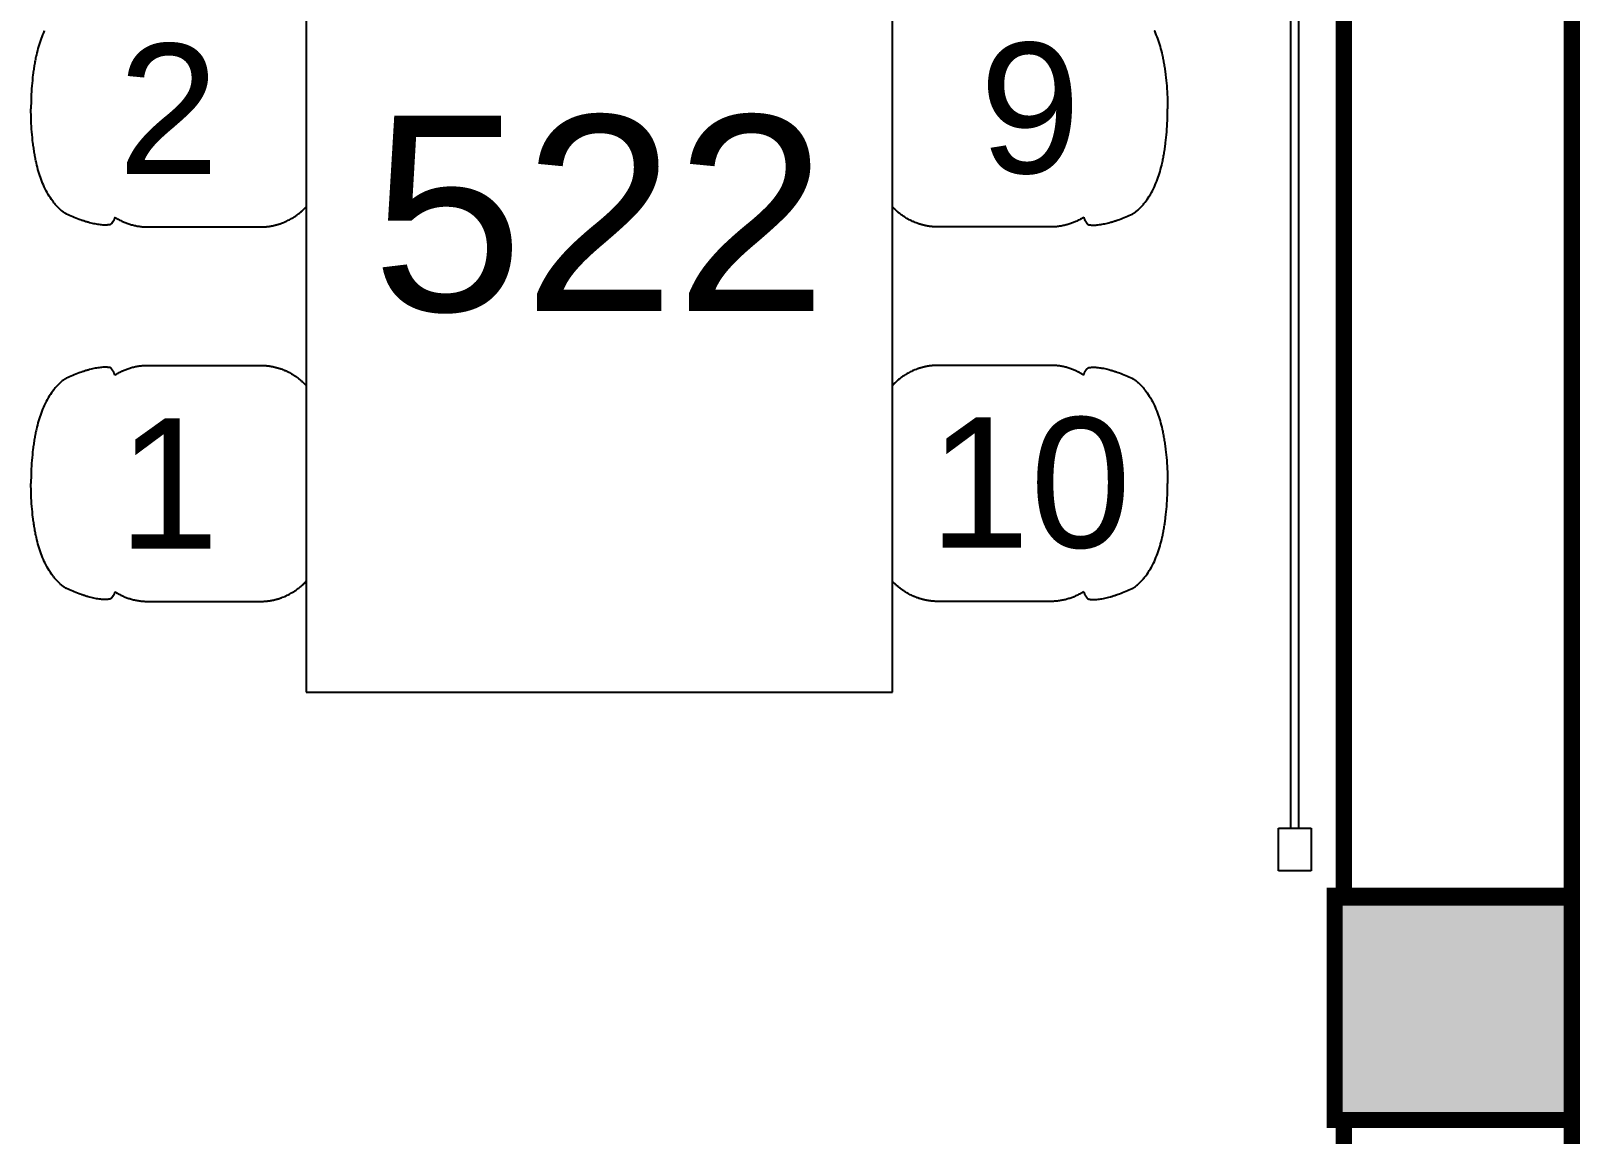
# Model space of a CAD drawing. Header units: inches. Extents: x -7053 to 899, y 8996 to 11069.
# Drawn here: x 296.7 to 391.9, y 10494.7 to 10562.5 of the extents above; entities that cross this region are included whole.
import ezdxf
from ezdxf.enums import TextEntityAlignment as Align

# ---------------------------------------------------------------- set-up
doc = ezdxf.new("R2010")
doc.units = ezdxf.units.IN
doc.header["$LTSCALE"] = 24
doc.header["$MEASUREMENT"] = 0
doc.layers.get('0').update_dxf_attribs({"linetype": 'CONTINUOUS'})
for name, color, linetype in [('20171023 KING ST - SIMPLIFIED FLOOR PLAN & SEATING$0$EXIST-EARLS GLAZING', 252, 'CONTINUOUS'), ('20171023 KING ST - SIMPLIFIED FLOOR PLAN & SEATING$0$EXIST-EARLS PATIO', 252, 'CONTINUOUS'), ('20171023 KING ST - SIMPLIFIED FLOOR PLAN & SEATING$0$EXIST-EARLS WALL HATCH', 252, 'CONTINUOUS'), ('FLOOR PLAN', 252, 'CONTINUOUS')]:
    doc.layers.add(name, color=color, linetype=linetype)
doc.styles.add('BOLD_1_8', font='arial.ttf', dxfattribs={"height": 8})

# ---------------------------------------------------------------- blocks, each defined once
blk = doc.blocks.new('20171023 KING ST - SIMPLIFIED FLOOR PLAN & SEATING')
at = {"layer": '20171023 KING ST - SIMPLIFIED FLOOR PLAN & SEATING$0$EXIST-EARLS WALL HATCH', "linetype": 'Continuous'}
h = blk.add_hatch(color=256, dxfattribs=at)
h.dxf.hatch_style = 1
h.paths.add_polyline_path([(376.79, 10509.379), (376.79, 10495.6), (391.358, 10495.6), (391.358, 10509.379)])
at = {"layer": '20171023 KING ST - SIMPLIFIED FLOOR PLAN & SEATING$0$EXIST-EARLS GLAZING', "linetype": 'Continuous'}
for p, q in [((374.094, 10513.525, -0.017), (374.094, 10584.678, -0.016)), ((374.594, 10513.525, -0.017), (374.594, 10584.678, -0.016)), ((373.344, 10513.525, -0.017), (375.344, 10513.525, -0.017)), ((373.344, 10510.9, -0.017), (373.344, 10513.525, -0.017)), ((375.344, 10513.525, -0.017), (375.344, 10510.9, -0.017)), ((375.344, 10510.9, -0.017), (373.344, 10510.9, -0.017))]:
    blk.add_line(p, q, dxfattribs=at)
at = {"layer": '20171023 KING ST - SIMPLIFIED FLOOR PLAN & SEATING$0$EXIST-EARLS PATIO', "linetype": 'Continuous', "const_width": 1}
for points, elevation in [([(377.358, 10662.132), (391.358, 10662.132), (391.358, 10509.275), (377.358, 10509.275)], -0.017), ([(376.79, 10509.379), (376.79, 10495.6), (391.358, 10495.6), (391.358, 10509.379)], -0.02), ([(377.358, 10495.6), (391.358, 10495.6), (391.358, 10342.743), (377.358, 10342.743)], -0.02)]:
    blk.add_lwpolyline(points, close=True, dxfattribs=dict(at, elevation=elevation))
blk = doc.blocks.new('TABLE 15')
for p, q in [((-18.009, 117.645, -0.001), (-18.009, 0, -0.001)), ((18.009, 0, -0.001), (18.009, 117.645, -0.001)), ((-18.009, 0, -0.001), (18.009, 0, -0.001))]:
    blk.add_line(p, q)
for points, knots in [([(-34.091, 40.61), (-34.161, 40.456), (-34.29, 40.144), (-34.451, 39.655), (-34.559, 39.226), (-34.635, 38.857), (-34.691, 38.554), (-34.74, 38.237), (-34.799, 37.796), (-34.856, 37.23), (-34.896, 36.533), (-34.905, 36.061), (-34.905, 35.822)], [0, 0, 0, 0, 12.267602, 24.417309, 37.247949, 44.247945, 51.636574, 59.5443, 67.46083, 83.821821, 100.712162, 117.971932, 117.971932, 117.971932, 117.971932]), ([(-34.091, 40.61), (-34.091, 40.61), (-34.092, 40.609), (-34.091, 40.607), (-34.09, 40.605)], [5.5469019, 5.5469019, 5.5469019, 5.5469019, 5.6323646, 6.2805064, 6.2805064, 6.2805064, 6.2805064]), ([(34.091, 40.61), (34.091, 40.61), (34.092, 40.609), (34.091, 40.607), (34.09, 40.605)], [5.5469019, 5.5469019, 5.5469019, 5.5469019, 5.6323646, 6.2805064, 6.2805064, 6.2805064, 6.2805064]), ([(34.091, 40.61), (34.161, 40.456), (34.29, 40.144), (34.451, 39.655), (34.559, 39.226), (34.635, 38.857), (34.691, 38.554), (34.74, 38.237), (34.799, 37.796), (34.856, 37.23), (34.896, 36.533), (34.905, 36.061), (34.905, 35.822)], [0, 0, 0, 0, 12.267602, 24.417309, 37.247949, 44.247945, 51.636574, 59.5443, 67.46083, 83.821821, 100.712162, 117.971932, 117.971932, 117.971932, 117.971932]), ([(-34.091, 31.034), (-34.161, 31.189), (-34.29, 31.501), (-34.451, 31.99), (-34.559, 32.419), (-34.635, 32.787), (-34.691, 33.091), (-34.74, 33.408), (-34.799, 33.849), (-34.856, 34.415), (-34.896, 35.112), (-34.905, 35.584), (-34.905, 35.822)], [0, 0, 0, 0, 12.267602, 24.417309, 37.247949, 44.247945, 51.636574, 59.5443, 67.46083, 83.821821, 100.712162, 117.971932, 117.971932, 117.971932, 117.971932]), ([(34.091, 31.034), (34.161, 31.189), (34.29, 31.501), (34.451, 31.99), (34.559, 32.419), (34.635, 32.787), (34.691, 33.091), (34.74, 33.408), (34.799, 33.849), (34.856, 34.415), (34.896, 35.112), (34.905, 35.584), (34.905, 35.822)], [0, 0, 0, 0, 12.267602, 24.417309, 37.247949, 44.247945, 51.636574, 59.5443, 67.46083, 83.821821, 100.712162, 117.971932, 117.971932, 117.971932, 117.971932]), ([(-34.091, 31.034), (-34.091, 31.035), (-34.092, 31.036), (-34.091, 31.038), (-34.09, 31.039)], [5.5469019, 5.5469019, 5.5469019, 5.5469019, 5.6323646, 6.2805064, 6.2805064, 6.2805064, 6.2805064]), ([(-32.945, 29.504), (-32.971, 29.523), (-33.024, 29.565), (-33.13, 29.657), (-33.264, 29.787), (-33.42, 29.96), (-33.624, 30.217), (-33.858, 30.571), (-34.017, 30.875), (-34.091, 31.034)], [0, 0, 0, 0, 2.359778, 4.869377, 10.191424, 15.845352, 21.732083, 33.881843, 46.544574, 46.544574, 46.544574, 46.544574]), ([(32.945, 29.504), (32.971, 29.523), (33.024, 29.565), (33.13, 29.657), (33.264, 29.787), (33.42, 29.96), (33.624, 30.217), (33.858, 30.571), (34.017, 30.875), (34.091, 31.034)], [0, 0, 0, 0, 2.359778, 4.869377, 10.191424, 15.845352, 21.732083, 33.881843, 46.544574, 46.544574, 46.544574, 46.544574]), ([(34.091, 31.034), (34.091, 31.035), (34.092, 31.036), (34.091, 31.038), (34.09, 31.039)], [5.5469019, 5.5469019, 5.5469019, 5.5469019, 5.6323646, 6.2805064, 6.2805064, 6.2805064, 6.2805064]), ([(-32.797, 29.405), (-32.803, 29.409), (-32.815, 29.415), (-32.839, 29.43), (-32.883, 29.459), (-32.92, 29.485), (-32.945, 29.504)], [0, 0, 0, 0, 0.487428, 0.991917, 2.054704, 4.283476, 4.283476, 4.283476, 4.283476]), ([(-29.755, 29.166), (-29.688, 29.124), (-29.55, 29.042), (-29.337, 28.933), (-29.119, 28.839), (-28.897, 28.758), (-28.668, 28.692), (-28.475, 28.648), (-28.319, 28.62), (-28.201, 28.603), (-28.082, 28.59), (-27.96, 28.58), (-27.856, 28.575), (-27.769, 28.573), (-27.699, 28.572), (-27.641, 28.572), (-27.586, 28.572), (-27.545, 28.572), (-27.501, 28.572), (-27.452, 28.572), (-25.402, 28.572), (-23.279, 28.572), (-21.13, 28.572), (-20.982, 28.572), (-20.901, 28.572), (-20.861, 28.572), (-20.823, 28.572), (-20.785, 28.572), (-20.729, 28.573), (-20.67, 28.575), (-20.617, 28.577), (-20.566, 28.58), (-20.502, 28.585), (-20.427, 28.592), (-20.351, 28.6), (-20.276, 28.61), (-20.201, 28.622), (-20.125, 28.635), (-20.05, 28.65), (-19.974, 28.666), (-19.897, 28.684), (-19.82, 28.704), (-19.744, 28.726), (-19.672, 28.748), (-19.599, 28.771), (-19.503, 28.805), (-19.407, 28.841), (-19.311, 28.882), (-19.215, 28.924), (-19.099, 28.98), (-18.962, 29.052), (-18.856, 29.114), (-18.767, 29.17), (-18.673, 29.231), (-18.564, 29.308), (-18.437, 29.405), (-18.315, 29.506), (-18.183, 29.627), (-18.082, 29.728), (-18.025, 29.789), (-18.009, 29.806)], [0, 0, 0, 0, 5.72563, 11.638342, 17.260894, 22.922401, 28.742922, 34.444488, 37.302031, 40.199141, 43.070322, 45.950302, 49.053334, 50.597395, 52.213287, 54.148835, 54.810842, 56.198377, 57.082182, 57.982873, 59.768639, 205.405174, 211.614238, 215.240558, 216.120377, 217.503019, 218.1197, 218.87376, 220.264619, 222.138923, 223.116007, 224.149054, 225.8389, 227.741458, 229.580904, 231.399916, 233.225706, 235.045462, 237.020929, 238.716762, 240.672175, 242.738864, 244.454546, 246.394975, 248.208372, 250.027817, 253.72258, 255.653916, 257.54021, 261.279137, 264.972737, 268.750306, 270.18791, 272.540295, 276.909178, 279.829807, 284.10991, 288.387997, 292.747109, 294.447197, 294.447197, 294.447197, 294.447197]), ([(29.755, 29.166), (29.688, 29.124), (29.55, 29.042), (29.337, 28.933), (29.119, 28.839), (28.897, 28.758), (28.668, 28.692), (28.475, 28.648), (28.319, 28.62), (28.201, 28.603), (28.082, 28.59), (27.96, 28.58), (27.856, 28.575), (27.769, 28.573), (27.699, 28.572), (27.641, 28.572), (27.586, 28.572), (27.545, 28.572), (27.501, 28.572), (27.452, 28.572), (25.402, 28.572), (23.279, 28.572), (21.13, 28.572), (20.982, 28.572), (20.901, 28.572), (20.861, 28.572), (20.823, 28.572), (20.785, 28.572), (20.729, 28.573), (20.67, 28.575), (20.617, 28.577), (20.566, 28.58), (20.502, 28.585), (20.427, 28.592), (20.351, 28.6), (20.276, 28.61), (20.201, 28.622), (20.125, 28.635), (20.05, 28.65), (19.974, 28.666), (19.897, 28.684), (19.82, 28.704), (19.744, 28.726), (19.672, 28.748), (19.599, 28.771), (19.503, 28.805), (19.407, 28.841), (19.311, 28.882), (19.215, 28.924), (19.099, 28.98), (18.962, 29.052), (18.856, 29.114), (18.767, 29.17), (18.673, 29.231), (18.564, 29.308), (18.437, 29.405), (18.315, 29.506), (18.183, 29.627), (18.082, 29.728), (18.025, 29.789), (18.009, 29.806)], [0, 0, 0, 0, 5.72563, 11.638342, 17.260894, 22.922401, 28.742922, 34.444488, 37.302031, 40.199141, 43.070322, 45.950302, 49.053334, 50.597395, 52.213287, 54.148835, 54.810842, 56.198377, 57.082182, 57.982873, 59.768639, 205.405174, 211.614238, 215.240558, 216.120377, 217.503019, 218.1197, 218.87376, 220.264619, 222.138923, 223.116007, 224.149054, 225.8389, 227.741458, 229.580904, 231.399916, 233.225706, 235.045462, 237.020929, 238.716762, 240.672175, 242.738864, 244.454546, 246.394975, 248.208372, 250.027817, 253.72258, 255.653916, 257.54021, 261.279137, 264.972737, 268.750306, 270.18791, 272.540295, 276.909178, 279.829807, 284.10991, 288.387997, 292.747109, 294.447191, 294.447191, 294.447191, 294.447191]), ([(32.797, 29.405), (32.803, 29.409), (32.815, 29.415), (32.839, 29.43), (32.883, 29.459), (32.92, 29.485), (32.945, 29.504)], [0, 0, 0, 0, 0.487428, 0.991917, 2.054704, 4.283476, 4.283476, 4.283476, 4.283476]), ([(-30.068, 28.712), (-30.103, 28.705), (-30.178, 28.694), (-30.297, 28.687), (-30.427, 28.688), (-30.567, 28.697), (-30.718, 28.714), (-30.878, 28.739), (-31.045, 28.772), (-31.217, 28.811), (-31.394, 28.858), (-31.574, 28.911), (-31.71, 28.956), (-31.836, 28.999), (-32.165, 29.117), (-32.471, 29.246), (-32.725, 29.367)], [0, 0, 0, 0, 2.593621, 5.482058, 8.577723, 12.001054, 15.662205, 19.556252, 23.671802, 27.994039, 32.368812, 36.906904, 41.514708, 42.773481, 46.505736, 66.812405, 66.812405, 66.812405, 66.812405]), ([(-29.977, 28.758), (-29.979, 28.756), (-29.984, 28.752), (-29.993, 28.744), (-30.011, 28.732), (-30.028, 28.724), (-30.068, 28.712)], [0, 0, 0, 0, 0.219458, 0.438108, 0.881749, 1.776838, 1.776838, 1.776838, 1.776838]), ([(29.977, 28.758), (29.979, 28.756), (29.984, 28.752), (29.993, 28.744), (30.011, 28.732), (30.028, 28.724), (30.068, 28.712)], [0, 0, 0, 0, 0.219458, 0.438108, 0.881749, 1.776838, 1.776838, 1.776838, 1.776838]), ([(30.068, 28.712), (30.103, 28.705), (30.178, 28.694), (30.297, 28.687), (30.427, 28.688), (30.567, 28.697), (30.718, 28.714), (30.878, 28.739), (31.045, 28.772), (31.217, 28.811), (31.394, 28.858), (31.574, 28.911), (31.71, 28.956), (31.836, 28.999), (32.165, 29.117), (32.471, 29.246), (32.725, 29.367)], [0, 0, 0, 0, 2.593621, 5.482058, 8.577723, 12.001054, 15.662205, 19.556252, 23.671802, 27.994039, 32.368812, 36.906904, 41.514708, 42.773481, 46.505736, 66.812405, 66.812405, 66.812405, 66.812405]), ([(-29.755, 19.478), (-29.688, 19.521), (-29.55, 19.603), (-29.337, 19.711), (-29.119, 19.806), (-28.897, 19.886), (-28.668, 19.953), (-28.475, 19.997), (-28.319, 20.025), (-28.201, 20.042), (-28.082, 20.055), (-27.96, 20.065), (-27.856, 20.07), (-27.769, 20.072), (-27.699, 20.073), (-27.641, 20.072), (-27.586, 20.072), (-27.545, 20.072), (-27.501, 20.072), (-27.452, 20.072), (-25.402, 20.072), (-23.279, 20.072), (-21.13, 20.072), (-20.982, 20.072), (-20.901, 20.072), (-20.861, 20.073), (-20.823, 20.072), (-20.785, 20.072), (-20.729, 20.072), (-20.67, 20.07), (-20.617, 20.067), (-20.566, 20.065), (-20.502, 20.06), (-20.427, 20.053), (-20.351, 20.044), (-20.276, 20.034), (-20.201, 20.023), (-20.125, 20.01), (-20.05, 19.995), (-19.974, 19.979), (-19.897, 19.96), (-19.82, 19.941), (-19.744, 19.919), (-19.672, 19.897), (-19.599, 19.873), (-19.503, 19.84), (-19.407, 19.803), (-19.311, 19.763), (-19.215, 19.721), (-19.099, 19.665), (-18.962, 19.593), (-18.856, 19.531), (-18.767, 19.475), (-18.673, 19.414), (-18.564, 19.337), (-18.437, 19.24), (-18.315, 19.138), (-18.183, 19.018), (-18.082, 18.917), (-18.025, 18.856), (-18.009, 18.838)], [0, 0, 0, 0, 5.72563, 11.638342, 17.260894, 22.922401, 28.742922, 34.444488, 37.302031, 40.199141, 43.070322, 45.950302, 49.053334, 50.597395, 52.213287, 54.148835, 54.810842, 56.198377, 57.082182, 57.982873, 59.768639, 205.405174, 211.614238, 215.240558, 216.120377, 217.503019, 218.1197, 218.87376, 220.264619, 222.138923, 223.116007, 224.149054, 225.8389, 227.741458, 229.580904, 231.399916, 233.225706, 235.045462, 237.020929, 238.716762, 240.672175, 242.738864, 244.454546, 246.394975, 248.208372, 250.027817, 253.72258, 255.653916, 257.54021, 261.279137, 264.972737, 268.750306, 270.18791, 272.540295, 276.909178, 279.829807, 284.10991, 288.387997, 292.747109, 294.447191, 294.447191, 294.447191, 294.447191]), ([(29.755, 19.478), (29.688, 19.521), (29.55, 19.603), (29.337, 19.711), (29.119, 19.806), (28.897, 19.886), (28.668, 19.953), (28.475, 19.997), (28.319, 20.025), (28.201, 20.042), (28.082, 20.055), (27.96, 20.065), (27.856, 20.07), (27.769, 20.072), (27.699, 20.073), (27.641, 20.072), (27.586, 20.072), (27.545, 20.072), (27.501, 20.072), (27.452, 20.072), (25.402, 20.072), (23.279, 20.072), (21.13, 20.072), (20.982, 20.072), (20.901, 20.072), (20.861, 20.073), (20.823, 20.072), (20.785, 20.072), (20.729, 20.072), (20.67, 20.07), (20.617, 20.067), (20.566, 20.065), (20.502, 20.06), (20.427, 20.053), (20.351, 20.044), (20.276, 20.034), (20.201, 20.023), (20.125, 20.01), (20.05, 19.995), (19.974, 19.979), (19.897, 19.96), (19.82, 19.941), (19.744, 19.919), (19.672, 19.897), (19.599, 19.873), (19.503, 19.84), (19.407, 19.803), (19.311, 19.763), (19.215, 19.721), (19.099, 19.665), (18.962, 19.593), (18.856, 19.531), (18.767, 19.475), (18.673, 19.414), (18.564, 19.337), (18.437, 19.24), (18.315, 19.138), (18.183, 19.018), (18.082, 18.917), (18.025, 18.856), (18.009, 18.838)], [0, 0, 0, 0, 5.72563, 11.638342, 17.260894, 22.922401, 28.742922, 34.444488, 37.302031, 40.199141, 43.070322, 45.950302, 49.053334, 50.597395, 52.213287, 54.148835, 54.810842, 56.198377, 57.082182, 57.982873, 59.768639, 205.405174, 211.614238, 215.240558, 216.120377, 217.503019, 218.1197, 218.87376, 220.264619, 222.138923, 223.116007, 224.149054, 225.8389, 227.741458, 229.580904, 231.399916, 233.225706, 235.045462, 237.020929, 238.716762, 240.672175, 242.738864, 244.454546, 246.394975, 248.208372, 250.027817, 253.72258, 255.653916, 257.54021, 261.279137, 264.972737, 268.750306, 270.18791, 272.540295, 276.909178, 279.829807, 284.10991, 288.387997, 292.747109, 294.447197, 294.447197, 294.447197, 294.447197]), ([(-32.945, 19.141), (-32.971, 19.121), (-33.024, 19.08), (-33.13, 18.988), (-33.264, 18.858), (-33.42, 18.685), (-33.624, 18.428), (-33.858, 18.074), (-34.017, 17.769), (-34.091, 17.611)], [0, 0, 0, 0, 2.359778, 4.869377, 10.191424, 15.845352, 21.732083, 33.881843, 46.544574, 46.544574, 46.544574, 46.544574]), ([(-32.797, 19.24), (-32.803, 19.236), (-32.815, 19.229), (-32.839, 19.214), (-32.883, 19.186), (-32.92, 19.159), (-32.945, 19.141)], [0, 0, 0, 0, 0.487428, 0.991917, 2.054704, 4.283476, 4.283476, 4.283476, 4.283476]), ([(-30.068, 19.933), (-30.103, 19.94), (-30.178, 19.951), (-30.297, 19.958), (-30.427, 19.957), (-30.567, 19.948), (-30.718, 19.93), (-30.878, 19.906), (-31.045, 19.873), (-31.217, 19.833), (-31.394, 19.787), (-31.574, 19.734), (-31.71, 19.689), (-31.836, 19.646), (-32.165, 19.528), (-32.471, 19.399), (-32.725, 19.278)], [0, 0, 0, 0, 2.593621, 5.482058, 8.577723, 12.001054, 15.662205, 19.556252, 23.671802, 27.994039, 32.368812, 36.906904, 41.514708, 42.773481, 46.505736, 66.812405, 66.812405, 66.812405, 66.812405]), ([(-29.977, 19.887), (-29.979, 19.889), (-29.984, 19.893), (-29.993, 19.901), (-30.011, 19.913), (-30.028, 19.921), (-30.068, 19.933)], [0, 0, 0, 0, 0.219458, 0.438108, 0.881749, 1.776838, 1.776838, 1.776838, 1.776838]), ([(29.977, 19.887), (29.979, 19.889), (29.984, 19.893), (29.993, 19.901), (30.011, 19.913), (30.028, 19.921), (30.068, 19.933)], [0, 0, 0, 0, 0.219458, 0.438108, 0.881749, 1.776838, 1.776838, 1.776838, 1.776838]), ([(30.068, 19.933), (30.103, 19.94), (30.178, 19.951), (30.297, 19.958), (30.427, 19.957), (30.567, 19.948), (30.718, 19.93), (30.878, 19.906), (31.045, 19.873), (31.217, 19.833), (31.394, 19.787), (31.574, 19.734), (31.71, 19.689), (31.836, 19.646), (32.165, 19.528), (32.471, 19.399), (32.725, 19.278)], [0, 0, 0, 0, 2.593621, 5.482058, 8.577723, 12.001054, 15.662205, 19.556252, 23.671802, 27.994039, 32.368812, 36.906904, 41.514708, 42.773481, 46.505736, 66.812405, 66.812405, 66.812405, 66.812405]), ([(32.797, 19.24), (32.803, 19.236), (32.815, 19.229), (32.839, 19.214), (32.883, 19.186), (32.92, 19.159), (32.945, 19.141)], [0, 0, 0, 0, 0.487428, 0.991917, 2.054704, 4.283476, 4.283476, 4.283476, 4.283476]), ([(32.945, 19.141), (32.971, 19.121), (33.024, 19.08), (33.13, 18.988), (33.264, 18.858), (33.42, 18.685), (33.624, 18.428), (33.858, 18.074), (34.017, 17.769), (34.091, 17.611)], [0, 0, 0, 0, 2.359778, 4.869377, 10.191424, 15.845352, 21.732083, 33.881843, 46.544574, 46.544574, 46.544574, 46.544574]), ([(-34.091, 17.61), (-34.161, 17.456), (-34.29, 17.144), (-34.451, 16.655), (-34.559, 16.226), (-34.635, 15.857), (-34.691, 15.554), (-34.74, 15.237), (-34.799, 14.796), (-34.856, 14.23), (-34.896, 13.533), (-34.905, 13.061), (-34.905, 12.822)], [0, 0, 0, 0, 12.267602, 24.417309, 37.247949, 44.247945, 51.636574, 59.5443, 67.46083, 83.821821, 100.712162, 117.971932, 117.971932, 117.971932, 117.971932]), ([(-34.091, 17.61), (-34.091, 17.61), (-34.092, 17.609), (-34.091, 17.607), (-34.09, 17.605)], [5.5469019, 5.5469019, 5.5469019, 5.5469019, 5.6323646, 6.2805064, 6.2805064, 6.2805064, 6.2805064]), ([(34.091, 17.61), (34.091, 17.61), (34.092, 17.609), (34.091, 17.607), (34.09, 17.605)], [5.5469019, 5.5469019, 5.5469019, 5.5469019, 5.6323646, 6.2805064, 6.2805064, 6.2805064, 6.2805064]), ([(34.091, 17.61), (34.161, 17.456), (34.29, 17.144), (34.451, 16.655), (34.559, 16.226), (34.635, 15.857), (34.691, 15.554), (34.74, 15.237), (34.799, 14.796), (34.856, 14.23), (34.896, 13.533), (34.905, 13.061), (34.905, 12.822)], [0, 0, 0, 0, 12.267602, 24.417309, 37.247949, 44.247945, 51.636574, 59.5443, 67.46083, 83.821821, 100.712162, 117.971932, 117.971932, 117.971932, 117.971932]), ([(-34.091, 8.034), (-34.161, 8.189), (-34.29, 8.501), (-34.451, 8.99), (-34.559, 9.419), (-34.635, 9.787), (-34.691, 10.091), (-34.74, 10.408), (-34.799, 10.849), (-34.856, 11.415), (-34.896, 12.112), (-34.905, 12.584), (-34.905, 12.822)], [0, 0, 0, 0, 12.267602, 24.417309, 37.247949, 44.247945, 51.636574, 59.5443, 67.46083, 83.821821, 100.712162, 117.971932, 117.971932, 117.971932, 117.971932]), ([(34.091, 8.034), (34.161, 8.189), (34.29, 8.501), (34.451, 8.99), (34.559, 9.419), (34.635, 9.787), (34.691, 10.091), (34.74, 10.408), (34.799, 10.849), (34.856, 11.415), (34.896, 12.112), (34.905, 12.584), (34.905, 12.822)], [0, 0, 0, 0, 12.267602, 24.417309, 37.247949, 44.247945, 51.636574, 59.5443, 67.46083, 83.821821, 100.712162, 117.971932, 117.971932, 117.971932, 117.971932]), ([(-34.091, 8.034), (-34.091, 8.035), (-34.092, 8.036), (-34.091, 8.038), (-34.09, 8.039)], [5.5469019, 5.5469019, 5.5469019, 5.5469019, 5.6323646, 6.2805064, 6.2805064, 6.2805064, 6.2805064]), ([(-32.945, 6.504), (-32.971, 6.523), (-33.024, 6.565), (-33.13, 6.657), (-33.264, 6.787), (-33.42, 6.96), (-33.624, 7.217), (-33.858, 7.571), (-34.017, 7.875), (-34.091, 8.034)], [0, 0, 0, 0, 2.359778, 4.869377, 10.191424, 15.845352, 21.732083, 33.881843, 46.544574, 46.544574, 46.544574, 46.544574]), ([(32.945, 6.504), (32.971, 6.523), (33.024, 6.565), (33.13, 6.657), (33.264, 6.787), (33.42, 6.96), (33.624, 7.217), (33.858, 7.571), (34.017, 7.875), (34.091, 8.034)], [0, 0, 0, 0, 2.359778, 4.869377, 10.191424, 15.845352, 21.732083, 33.881843, 46.544574, 46.544574, 46.544574, 46.544574]), ([(34.091, 8.034), (34.091, 8.035), (34.092, 8.036), (34.091, 8.038), (34.09, 8.039)], [5.5469019, 5.5469019, 5.5469019, 5.5469019, 5.6323646, 6.2805064, 6.2805064, 6.2805064, 6.2805064]), ([(-29.755, 6.166), (-29.688, 6.124), (-29.55, 6.042), (-29.337, 5.933), (-29.119, 5.839), (-28.897, 5.758), (-28.668, 5.692), (-28.475, 5.648), (-28.319, 5.62), (-28.201, 5.603), (-28.082, 5.59), (-27.96, 5.58), (-27.856, 5.575), (-27.769, 5.573), (-27.699, 5.572), (-27.641, 5.572), (-27.586, 5.572), (-27.545, 5.572), (-27.501, 5.572), (-27.452, 5.572), (-25.402, 5.572), (-23.279, 5.572), (-21.13, 5.572), (-20.982, 5.572), (-20.901, 5.572), (-20.861, 5.572), (-20.823, 5.572), (-20.785, 5.572), (-20.729, 5.573), (-20.67, 5.575), (-20.617, 5.577), (-20.566, 5.58), (-20.502, 5.585), (-20.427, 5.592), (-20.351, 5.6), (-20.276, 5.61), (-20.201, 5.622), (-20.125, 5.635), (-20.05, 5.65), (-19.974, 5.666), (-19.897, 5.684), (-19.82, 5.704), (-19.744, 5.726), (-19.672, 5.748), (-19.599, 5.771), (-19.503, 5.805), (-19.407, 5.841), (-19.311, 5.882), (-19.215, 5.924), (-19.099, 5.98), (-18.962, 6.052), (-18.856, 6.114), (-18.767, 6.17), (-18.673, 6.231), (-18.564, 6.308), (-18.437, 6.405), (-18.315, 6.506), (-18.183, 6.627), (-18.082, 6.728), (-18.025, 6.789), (-18.009, 6.806)], [0, 0, 0, 0, 5.72563, 11.638342, 17.260894, 22.922401, 28.742922, 34.444488, 37.302031, 40.199141, 43.070322, 45.950302, 49.053334, 50.597395, 52.213287, 54.148835, 54.810842, 56.198377, 57.082182, 57.982873, 59.768639, 205.405174, 211.614238, 215.240558, 216.120377, 217.503019, 218.1197, 218.87376, 220.264619, 222.138923, 223.116007, 224.149054, 225.8389, 227.741458, 229.580904, 231.399916, 233.225706, 235.045462, 237.020929, 238.716762, 240.672175, 242.738864, 244.454546, 246.394975, 248.208372, 250.027817, 253.72258, 255.653916, 257.54021, 261.279137, 264.972737, 268.750306, 270.18791, 272.540295, 276.909178, 279.829807, 284.10991, 288.387997, 292.747109, 294.447197, 294.447197, 294.447197, 294.447197]), ([(29.755, 6.166), (29.688, 6.124), (29.55, 6.042), (29.337, 5.933), (29.119, 5.839), (28.897, 5.758), (28.668, 5.692), (28.475, 5.648), (28.319, 5.62), (28.201, 5.603), (28.082, 5.59), (27.96, 5.58), (27.856, 5.575), (27.769, 5.573), (27.699, 5.572), (27.641, 5.572), (27.586, 5.572), (27.545, 5.572), (27.501, 5.572), (27.452, 5.572), (25.402, 5.572), (23.279, 5.572), (21.13, 5.572), (20.982, 5.572), (20.901, 5.572), (20.861, 5.572), (20.823, 5.572), (20.785, 5.572), (20.729, 5.573), (20.67, 5.575), (20.617, 5.577), (20.566, 5.58), (20.502, 5.585), (20.427, 5.592), (20.351, 5.6), (20.276, 5.61), (20.201, 5.622), (20.125, 5.635), (20.05, 5.65), (19.974, 5.666), (19.897, 5.684), (19.82, 5.704), (19.744, 5.726), (19.672, 5.748), (19.599, 5.771), (19.503, 5.805), (19.407, 5.841), (19.311, 5.882), (19.215, 5.924), (19.099, 5.98), (18.962, 6.052), (18.856, 6.114), (18.767, 6.17), (18.673, 6.231), (18.564, 6.308), (18.437, 6.405), (18.315, 6.506), (18.183, 6.627), (18.082, 6.728), (18.025, 6.789), (18.009, 6.806)], [0, 0, 0, 0, 5.72563, 11.638342, 17.260894, 22.922401, 28.742922, 34.444488, 37.302031, 40.199141, 43.070322, 45.950302, 49.053334, 50.597395, 52.213287, 54.148835, 54.810842, 56.198377, 57.082182, 57.982873, 59.768639, 205.405174, 211.614238, 215.240558, 216.120377, 217.503019, 218.1197, 218.87376, 220.264619, 222.138923, 223.116007, 224.149054, 225.8389, 227.741458, 229.580904, 231.399916, 233.225706, 235.045462, 237.020929, 238.716762, 240.672175, 242.738864, 244.454546, 246.394975, 248.208372, 250.027817, 253.72258, 255.653916, 257.54021, 261.279137, 264.972737, 268.750306, 270.18791, 272.540295, 276.909178, 279.829807, 284.10991, 288.387997, 292.747109, 294.447191, 294.447191, 294.447191, 294.447191]), ([(-32.797, 6.405), (-32.803, 6.409), (-32.815, 6.415), (-32.839, 6.43), (-32.883, 6.459), (-32.92, 6.485), (-32.945, 6.504)], [0, 0, 0, 0, 0.487428, 0.991917, 2.054704, 4.283476, 4.283476, 4.283476, 4.283476]), ([(-30.068, 5.712), (-30.103, 5.705), (-30.178, 5.694), (-30.297, 5.687), (-30.427, 5.688), (-30.567, 5.697), (-30.718, 5.714), (-30.878, 5.739), (-31.045, 5.772), (-31.217, 5.811), (-31.394, 5.858), (-31.574, 5.911), (-31.71, 5.956), (-31.836, 5.999), (-32.165, 6.117), (-32.471, 6.246), (-32.725, 6.367)], [0, 0, 0, 0, 2.593621, 5.482058, 8.577723, 12.001054, 15.662205, 19.556252, 23.671802, 27.994039, 32.368812, 36.906904, 41.514708, 42.773481, 46.505736, 66.812405, 66.812405, 66.812405, 66.812405]), ([(-29.977, 5.758), (-29.979, 5.756), (-29.984, 5.752), (-29.993, 5.744), (-30.011, 5.732), (-30.028, 5.724), (-30.068, 5.712)], [0, 0, 0, 0, 0.219458, 0.438108, 0.881749, 1.776838, 1.776838, 1.776838, 1.776838]), ([(29.977, 5.758), (29.979, 5.756), (29.984, 5.752), (29.993, 5.744), (30.011, 5.732), (30.028, 5.724), (30.068, 5.712)], [0, 0, 0, 0, 0.219458, 0.438108, 0.881749, 1.776838, 1.776838, 1.776838, 1.776838]), ([(30.068, 5.712), (30.103, 5.705), (30.178, 5.694), (30.297, 5.687), (30.427, 5.688), (30.567, 5.697), (30.718, 5.714), (30.878, 5.739), (31.045, 5.772), (31.217, 5.811), (31.394, 5.858), (31.574, 5.911), (31.71, 5.956), (31.836, 5.999), (32.165, 6.117), (32.471, 6.246), (32.725, 6.367)], [0, 0, 0, 0, 2.593621, 5.482058, 8.577723, 12.001054, 15.662205, 19.556252, 23.671802, 27.994039, 32.368812, 36.906904, 41.514708, 42.773481, 46.505736, 66.812405, 66.812405, 66.812405, 66.812405]), ([(32.797, 6.405), (32.803, 6.409), (32.815, 6.415), (32.839, 6.43), (32.883, 6.459), (32.92, 6.485), (32.945, 6.504)], [0, 0, 0, 0, 0.487428, 0.991917, 2.054704, 4.283476, 4.283476, 4.283476, 4.283476])]:
    blk.add_open_spline(points, degree=3, knots=knots)
for points, weights in [([(-32.745, 29.377), (-32.77, 29.389), (-32.793, 29.403)], [1, 0.999750699826, 1]), ([(-32.726, 29.367), (-32.736, 29.372), (-32.745, 29.377)], [1, 0.999906532277, 1]), ([(-29.951, 28.788), (-29.962, 28.772), (-29.977, 28.758)], [1, 0.993407673287, 1]), ([(-29.842, 28.95), (-29.897, 28.869), (-29.951, 28.789)], [1, 0.999999986134, 1]), ([(-29.755, 29.166), (-29.803, 29.008), (-29.842, 28.951)], [1, 0.992461126439, 1]), ([(29.755, 29.166), (29.803, 29.008), (29.842, 28.951)], [1, 0.992461126439, 1]), ([(29.842, 28.95), (29.897, 28.869), (29.951, 28.789)], [1, 0.999999986134, 1]), ([(29.951, 28.788), (29.962, 28.772), (29.977, 28.758)], [1, 0.993407673287, 1]), ([(32.726, 29.367), (32.736, 29.372), (32.745, 29.377)], [1, 0.999906532277, 1]), ([(32.745, 29.377), (32.77, 29.389), (32.793, 29.403)], [1, 0.999750699826, 1]), ([(-32.745, 19.268), (-32.77, 19.255), (-32.793, 19.242)], [1, 0.999750699826, 1]), ([(-32.726, 19.277), (-32.736, 19.273), (-32.745, 19.268)], [1, 0.999906532277, 1]), ([(-29.951, 19.856), (-29.962, 19.873), (-29.977, 19.887)], [1, 0.993407673287, 1]), ([(-29.842, 19.695), (-29.897, 19.775), (-29.951, 19.856)], [1, 0.999999986134, 1]), ([(-29.755, 19.478), (-29.803, 19.637), (-29.842, 19.694)], [1, 0.992461126439, 1]), ([(29.755, 19.478), (29.803, 19.637), (29.842, 19.694)], [1, 0.992461126439, 1]), ([(29.842, 19.695), (29.897, 19.775), (29.951, 19.856)], [1, 0.999999986134, 1]), ([(29.951, 19.856), (29.962, 19.873), (29.977, 19.887)], [1, 0.993407673287, 1]), ([(32.726, 19.277), (32.736, 19.273), (32.745, 19.268)], [1, 0.999906532277, 1]), ([(32.745, 19.268), (32.77, 19.255), (32.793, 19.242)], [1, 0.999750699826, 1]), ([(-32.745, 6.377), (-32.77, 6.389), (-32.793, 6.403)], [1, 0.999750699826, 1]), ([(-32.726, 6.367), (-32.736, 6.372), (-32.745, 6.377)], [1, 0.999906532277, 1]), ([(-29.951, 5.788), (-29.962, 5.772), (-29.977, 5.758)], [1, 0.993407673287, 1]), ([(-29.842, 5.95), (-29.897, 5.869), (-29.951, 5.789)], [1, 0.999999986134, 1]), ([(-29.755, 6.166), (-29.803, 6.008), (-29.842, 5.951)], [1, 0.992461126439, 1]), ([(29.755, 6.166), (29.803, 6.008), (29.842, 5.951)], [1, 0.992461126439, 1]), ([(29.842, 5.95), (29.897, 5.869), (29.951, 5.789)], [1, 0.999999986134, 1]), ([(29.951, 5.788), (29.962, 5.772), (29.977, 5.758)], [1, 0.993407673287, 1]), ([(32.726, 6.367), (32.736, 6.372), (32.745, 6.377)], [1, 0.999906532277, 1]), ([(32.745, 6.377), (32.77, 6.389), (32.793, 6.403)], [1, 0.999750699826, 1])]:
    blk.add_rational_spline(points, weights, degree=2)
at = {"char_height": 8, "attachment_point": 5, "style": 'BOLD_1_8'}
for s, insert in [('9', (26.457, 35.822)), ('2', (-26.457, 35.822)), ('1', (-26.457, 12.822)), ('10', (26.457, 12.822))]:
    blk.add_mtext_dynamic_manual_height_columns(s, width=36.21526, gutter_width=1.25, heights=[0], dxfattribs=dict(at, insert=insert))
at = {"style": 'BOLD_1_8'}
for p in [(0, 88.234, 0.02), (0, 29.411, 0.02)]:
    blk.add_attdef('00', text='', height=12, dxfattribs=at).set_placement(p, align=Align.MIDDLE_CENTER)

msp = doc.modelspace()

# ---------------------------------------------------------------- block references
at = {"linetype": 'Continuous'}
ref = msp.add_blockref('TABLE 15', (331.622, 10521.882, -0.02), dxfattribs=at)
ref.add_attrib('00', '522', dxfattribs={"height": 12, "style": 'BOLD_1_8'}).set_placement((331.622, 10551.293), align=Align.MIDDLE_CENTER)
at = {"layer": 'FLOOR PLAN'}
msp.add_blockref('20171023 KING ST - SIMPLIFIED FLOOR PLAN & SEATING', (0, 0), dxfattribs=at)

doc.saveas('drawing.dxf')
